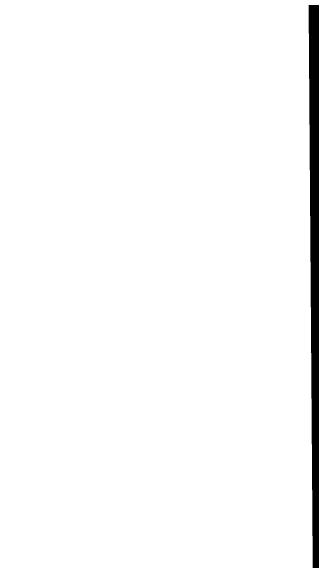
# Model space of a CAD drawing. Header units: feet. Extents: x 919634 to 928945, y 707022 to 708026.
# Drawn here: x 920102.47 to 920114.52, y 707536.01 to 707557.99 of the extents above; entities that cross this region are included whole.
import ezdxf

# ---------------------------------------------------------------- set-up
doc = ezdxf.new("R2010")
doc.units = ezdxf.units.FT
doc.header["$LTSCALE"] = 20
doc.header["$MEASUREMENT"] = 0
doc.linetypes.add('PHANTOM2', pattern=[1.25, 0.625, -0.125, 0.125, -0.125, 0.125, -0.125])
doc.layers.add('-u-site-propline', color=7, linetype='PHANTOM2', true_color=0xd10000)

msp = doc.modelspace()

# ---------------------------------------------------------------- linework, layer by layer
at = {"layer": '-u-site-propline', "const_width": 1}
msp.add_lwpolyline([(920947.0000886252, 707545.9204017931), (920946.2013768834, 707600.8345230455), (920548.4734135537, 707598.2488059332), (920114.5755185183, 707595.4173937511), (920115.1048384466, 707522.8953291861), (920102.9668962085, 707404.7482034572), (920105.5431136015, 707051.8130943171), (920991.6971269739, 707057.367269914), (920991.4728619354, 707093.1250671773), (921085.439179533, 707093.7985091242), (921082.2021453959, 707546.7798329409)], close=True, dxfattribs=at)

doc.saveas('drawing.dxf')
